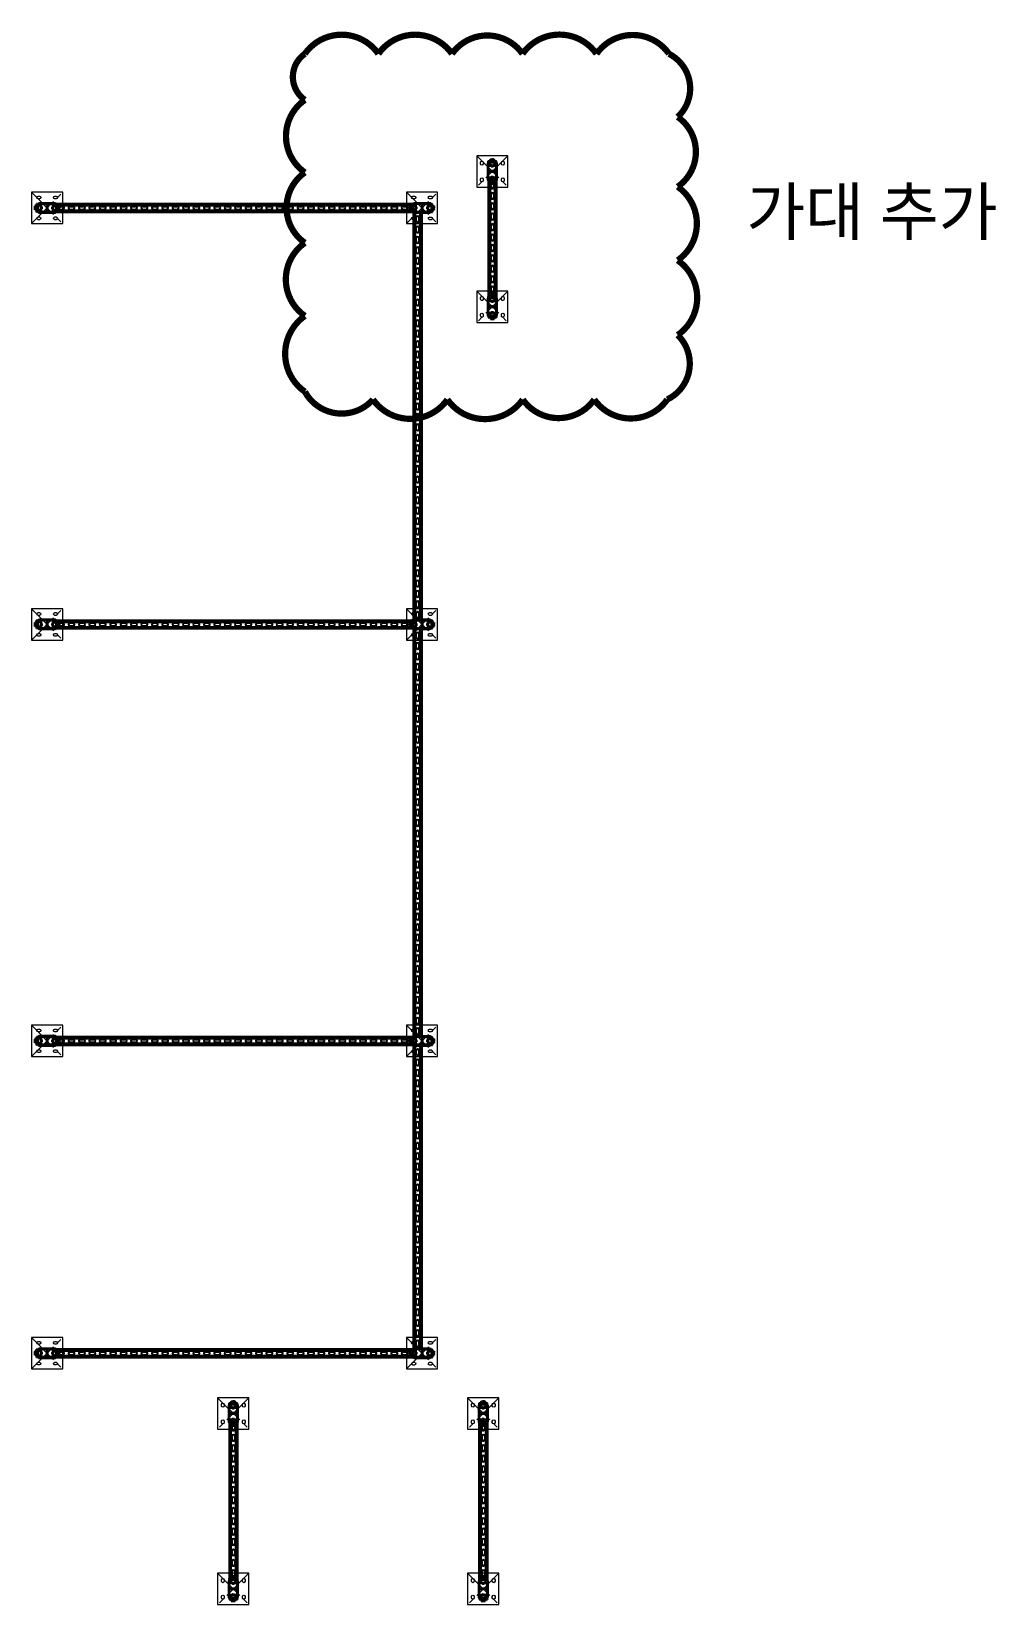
# Model space of a CAD drawing. Header units: millimetres. Extents: x 61566 to 504600, y -69328 to 118800.
# Drawn here: x 424758 to 429386, y 58193 to 65747 of the extents above; entities that cross this region are included whole.
import ezdxf
from ezdxf.enums import TextEntityAlignment as Align

# ---------------------------------------------------------------- set-up
doc = ezdxf.new("R2010")
doc.units = ezdxf.units.MM
doc.header["$LTSCALE"] = 200
doc.linetypes.add('CENTER2', pattern=[1.125, 0.75, -0.125, 0.125, -0.125])
doc.linetypes.add('phl_thick', pattern=[0])
doc.layers.get('DEFPOINTS').update_dxf_attribs({"color": 137})
doc.layers.add('@@P3_P4 환상망 SUPPORT', color=4, linetype='Continuous')
doc.styles.add('SUNJIN', font='malgun.ttf')

# ---------------------------------------------------------------- blocks, each defined once
blk = doc.blocks.new('A$Cd080613a')
at = {"layer": '@@P3_P4 환상망 SUPPORT', "color": 2, "linetype": 'phl_thick'}
for p, q in [((-20, 4.434), (-18.540497, 4.434)), ((-20, 1.034), (-20, 4.434)), ((-20, 1.034), (-18.540497, 1.034)), ((-18.540497, 4.434), (-11.18034, 4.434)), ((-18.540497, 1.034), (-18.540497, 4.434)), ((-18.540497, 1.034), (-11.18034, 1.034)), ((-13.5, 0), (-13.5, 1.034)), ((-13.5, 0), (-8, 0)), ((-11.18034, 4.434), (-10.999621, 4.526016)), ((-11.18034, 1.034), (-11.18034, 4.434)), ((-11.18034, 1.034), (-8.008727, 1.034)), ((-10.999621, 4.526016), (-10.817799, 4.607405)), ((-10.817799, 4.607405), (-10.635521, 4.678167)), ((-10.635521, 4.678167), (-10.453605, 4.738253)), ((-10.5, -10.466), (-10.5, 0)), ((-10.453605, 4.738253), (-10.273729, 4.787376)), ((-10.309559, 6.434007), (10.309559, 6.434007)), ((-10.273729, 4.787376), (-10.096742, 4.825514)), ((-10.096742, 4.825514), (-9.923378, 4.852767)), ((-9.923378, 4.852767), (-9.754732, 4.869109)), ((-9.754732, 4.869109), (-9.592018, 4.874416)), ((-9.43597, 4.869011), (-9.592018, 4.874416)), ((-9.45, 12.285517), (-8.5, 12.834)), ((-9.45, 12.285517), (-9.425949, 12.285517)), ((-9.45, 6.434), (-9.45, 12.285517)), ((-9.286802, 4.852541), (-9.43597, 4.869011)), ((-9.425949, 12.285517), (-9.225178, 12.382765)), ((-9.425949, 6.434), (-9.425949, 12.285517)), ((-9.14507, 4.825103), (-9.286802, 4.852541)), ((-9.225178, 12.382765), (-9.028632, 12.46982)), ((-9.011345, 4.786714), (-9.14507, 4.825103)), ((-9.028632, 12.46982), (-8.835734, 12.547031)), ((-8.886751, 4.737605), (-9.011345, 4.786714)), ((-8.771402, 4.677806), (-8.886751, 4.737605)), ((-8.835734, 12.547031), (-8.645934, 12.614685)), ((-8.66519, 4.60729), (-8.771402, 4.677806)), ((-8.568009, 4.52603), (-8.66519, 4.60729)), ((-8.645934, 12.614685), (-8.458704, 12.673015)), ((-8.479752, 4.434), (-8.568009, 4.52603)), ((-8.5, 12.834), (8.5, 12.834)), ((-8.383024, 4.342905), (-8.479752, 4.434)), ((-8.479752, 4.434), (8.479752, 4.434)), ((-8.458704, 12.673015), (-8.273532, 12.722205)), ((-8.298335, 4.244727), (-8.383024, 4.342905)), ((-8.225616, 4.140826), (-8.298335, 4.244727)), ((-8.273532, 12.722205), (-8.089918, 12.762387)), ((-8.164452, 4.032743), (-8.225616, 4.140826)), ((-8.114311, 3.921798), (-8.164452, 4.032743)), ((-8.073442, 3.805669), (-8.114311, 3.921798)), ((-8.089918, 12.762387), (-7.907369, 12.793645)), ((-8.041426, 3.683749), (-8.073442, 3.805669)), ((-8.018427, 3.556566), (-8.041426, 3.683749)), ((-8.004602, 3.42465), (-8.018427, 3.556566)), ((-8.006255, 0.977988), (-8.008727, 1.034)), ((-8.004136, 0.924002), (-8.006255, 0.977988)), ((-8.000031, 3.288557), (-8.004602, 3.42465)), ((-8.002394, 0.872075), (-8.004136, 0.924002)), ((-8.001102, 0.822352), (-8.002394, 0.872075)), ((-8.000288, 0.774408), (-8.001102, 0.822352)), ((-8, 0.727727), (-8.000288, 0.774408)), ((-8, -0.157176), (-8, 3.288561)), ((-7.997347, 2.169936), (-8, 2.238707)), ((-7.989459, 2.102767), (-7.997347, 2.169936)), ((-7.976272, 2.037446), (-7.989459, 2.102767)), ((-7.957771, 1.974207), (-7.976272, 2.037446)), ((-7.934047, 1.913249), (-7.957771, 1.974207)), ((-7.905217, 1.854768), (-7.934047, 1.913249)), ((-7.907369, 12.793645), (-7.725397, 12.816016)), ((-7.871396, 1.798956), (-7.905217, 1.854768)), ((-7.832213, 1.745381), (-7.871396, 1.798956)), ((-7.78686, 1.693336), (-7.832213, 1.745381)), ((-7.735268, 1.643293), (-7.78686, 1.693336)), ((-7.677382, 1.595741), (-7.735268, 1.643293)), ((-7.725397, 12.816016), (-7.543511, 12.829488)), ((-7.613221, 1.551128), (-7.677382, 1.595741)), ((-7.54299, 1.509804), (-7.613221, 1.551128)), ((-7.543511, 12.829488), (-7.361216, 12.834)), ((-7.466933, 1.472099), (-7.54299, 1.509804)), ((-7.385253, 1.438355), (-7.466933, 1.472099)), ((-7.298238, 1.408783), (-7.385253, 1.438355)), ((-7.17892, 12.829488), (-7.361216, 12.834)), ((-7.206336, 1.383563), (-7.298238, 1.408783)), ((-7.110023, 1.362871), (-7.206336, 1.383563)), ((-6.997035, 12.816016), (-7.17892, 12.829488)), ((-7.009788, 1.34687), (-7.110023, 1.362871)), ((-6.90625, 1.335597), (-7.009788, 1.34687)), ((-6.815063, 12.793645), (-6.997035, 12.816016)), ((-6.800099, 1.329011), (-6.90625, 1.335597)), ((-6.632514, 12.762387), (-6.815063, 12.793645)), ((-6.691977, 1.327135), (-6.800099, 1.329011)), ((-6.691977, 1.327135), (-6.581325, 1.329907)), ((-6.4489, 12.722205), (-6.632514, 12.762387)), ((-6.581325, 1.329907), (-6.467915, 1.337363)), ((-6.467915, 1.337363), (-6.352408, 1.349526)), ((-6.263728, 12.673015), (-6.4489, 12.722205)), ((-6.352408, 1.349526), (-6.235472, 1.366419)), ((-6.076497, 12.614685), (-6.263728, 12.673015)), ((-6.235472, 1.366419), (-6.117777, 1.387979)), ((-6.117777, 1.387979), (-6, 1.414014)), ((-5.886698, 12.547031), (-6.076497, 12.614685)), ((-6, 1.414014), (-5.30323, 1.57262)), ((-6, -1.216), (-6, 1.414014)), ((-5.6938, 12.46982), (-5.886698, 12.547031)), ((-5.497254, 12.382765), (-5.6938, 12.46982)), ((-5.296482, 12.285517), (-5.497254, 12.382765)), ((-5.30323, 1.57262), (-4.617331, 1.711087)), ((-5.296482, 12.285517), (-4.129467, 12.285517)), ((-5.296482, 6.434), (-5.296482, 12.285517)), ((-4.617331, 1.711087), (-3.940787, 1.829986)), ((-4.129467, 12.285517), (-3.727924, 12.382765)), ((-4.129467, 6.434), (-4.129467, 12.285517)), ((-3.940787, 1.829986), (-3.272149, 1.929801)), ((-3.727924, 12.382765), (-3.334832, 12.46982)), ((-3.334832, 12.46982), (-2.949037, 12.547031)), ((-3.272149, 1.929801), (-2.610019, 2.010935)), ((-2.949037, 12.547031), (-2.569437, 12.614685)), ((-2.610019, 2.010935), (-1.953047, 2.07371)), ((-2.569437, 12.614685), (-2.194977, 12.673015)), ((-2.194977, 12.673015), (-1.824632, 12.722205)), ((-1.953047, 2.07371), (-1.299912, 2.118373)), ((-1.824632, 12.722205), (-1.457404, 12.762387)), ((-1.457404, 12.762387), (-1.092307, 12.793645)), ((-1.299912, 2.118373), (-0.649322, 2.145102)), ((-1.092307, 12.793645), (-0.728363, 12.816016)), ((-0.728363, 12.816016), (-0.364591, 12.829488)), ((-0.649322, 2.145102), (0, 2.154)), ((-0.364591, 12.829488), (0, 12.834)), ((0.364591, 12.829488), (0, 12.834)), ((0.649322, 2.145102), (0, 2.154)), ((0.728363, 12.816016), (0.364591, 12.829488)), ((1.299912, 2.118373), (0.649322, 2.145102)), ((1.092307, 12.793645), (0.728363, 12.816016)), ((1.457404, 12.762387), (1.092307, 12.793645)), ((1.953047, 2.07371), (1.299912, 2.118373)), ((1.824632, 12.722205), (1.457404, 12.762387)), ((2.194977, 12.673015), (1.824632, 12.722205)), ((2.610019, 2.010935), (1.953047, 2.07371)), ((2.569437, 12.614685), (2.194977, 12.673015)), ((2.949037, 12.547031), (2.569437, 12.614685)), ((3.272149, 1.929801), (2.610019, 2.010935)), ((3.334832, 12.46982), (2.949037, 12.547031)), ((3.940787, 1.829986), (3.272149, 1.929801)), ((3.727924, 12.382765), (3.334832, 12.46982)), ((4.129467, 12.285517), (3.727924, 12.382765)), ((4.617331, 1.711087), (3.940787, 1.829986)), ((4.129467, 12.285517), (5.296482, 12.285517)), ((4.129467, 6.434), (4.129467, 12.285517)), ((5.30323, 1.57262), (4.617331, 1.711087)), ((5.296482, 12.285517), (5.517089, 12.391922)), ((5.296482, 6.434), (5.296482, 12.285517)), ((6, 1.414014), (5.30323, 1.57262)), ((5.517089, 12.391922), (5.732653, 12.48604)), ((5.732653, 12.48604), (5.943938, 12.568319)), ((5.943938, 12.568319), (6.151669, 12.639125)), ((6.117777, 1.387979), (6, 1.414014)), ((6, -1.216), (6, 1.414014)), ((6.235472, 1.366419), (6.117777, 1.387979)), ((6.151669, 12.639125), (6.356539, 12.698744)), ((6.352408, 1.349526), (6.235472, 1.366419)), ((6.467915, 1.337363), (6.352408, 1.349526)), ((6.356539, 12.698744), (6.559224, 12.747389)), ((6.581325, 1.329907), (6.467915, 1.337363)), ((6.559224, 12.747389), (6.760381, 12.785202)), ((6.691977, 1.327135), (6.581325, 1.329907)), ((6.691977, 1.327135), (6.800099, 1.329011)), ((6.760381, 12.785202), (6.960663, 12.812253)), ((6.800099, 1.329011), (6.90625, 1.335597)), ((6.90625, 1.335597), (7.009788, 1.34687)), ((6.960663, 12.812253), (7.160721, 12.828542)), ((7.009788, 1.34687), (7.110023, 1.362871)), ((7.110023, 1.362871), (7.206336, 1.383563)), ((7.160721, 12.828542), (7.361216, 12.834)), ((7.206336, 1.383563), (7.298238, 1.408783)), ((7.298238, 1.408783), (7.385253, 1.438355)), ((7.583949, 12.827266), (7.361216, 12.834)), ((7.385253, 1.438355), (7.466933, 1.472099)), ((7.466933, 1.472099), (7.54299, 1.509804)), ((7.54299, 1.509804), (7.613221, 1.551128)), ((7.806234, 12.80717), (7.583949, 12.827266)), ((7.613221, 1.551128), (7.677382, 1.595741)), ((7.677382, 1.595741), (7.735268, 1.643293)), ((7.735268, 1.643293), (7.78686, 1.693336)), ((7.78686, 1.693336), (7.832213, 1.745381)), ((8.028974, 12.773795), (7.806234, 12.80717)), ((7.832213, 1.745381), (7.871395, 1.798957)), ((7.871395, 1.798957), (7.905217, 1.854768)), ((7.905217, 1.854768), (7.934047, 1.913249)), ((7.934047, 1.913249), (7.957771, 1.974207)), ((7.957771, 1.974207), (7.976272, 2.037446)), ((7.976272, 2.037446), (7.989459, 2.102767)), ((7.989459, 2.102767), (7.997347, 2.169936)), ((7.997347, 2.169936), (8, 2.238707)), ((8, 3.288561), (8.004602, 3.42465)), ((8, -0.157176), (8, 3.288561)), ((8, 0.727727), (8.000288, 0.774408)), ((8, 0), (13.5, 0)), ((8.000288, 0.774408), (8.001102, 0.822352)), ((8.001102, 0.822352), (8.002394, 0.872075)), ((8.002394, 0.872075), (8.004128, 0.923982)), ((8.004128, 0.923982), (8.006255, 0.977988)), ((8.004602, 3.42465), (8.018427, 3.556566)), ((8.006255, 0.977988), (8.008727, 1.034)), ((8.008727, 1.034), (20, 1.034)), ((8.018427, 3.556566), (8.041426, 3.683749)), ((8.253062, 12.727113), (8.028974, 12.773795)), ((8.041426, 3.683749), (8.073442, 3.805669)), ((8.073442, 3.805669), (8.114311, 3.921798)), ((8.114311, 3.921798), (8.164452, 4.032743)), ((8.164452, 4.032743), (8.225616, 4.140826)), ((8.225616, 4.140826), (8.298335, 4.244727)), ((8.479397, 12.666988), (8.253062, 12.727113)), ((8.298335, 4.244727), (8.383024, 4.342905)), ((8.383024, 4.342905), (8.4798, 4.433966)), ((8.70889, 12.593179), (8.479397, 12.666988)), ((8.479752, 4.434), (8.567993, 4.526015)), ((9.45, 12.285517), (8.5, 12.834)), ((8.567993, 4.526015), (8.665364, 4.607404)), ((8.665364, 4.607404), (8.772082, 4.678167)), ((8.942483, 12.505333), (8.70889, 12.593179)), ((8.772082, 4.678167), (8.888251, 4.738253)), ((8.888251, 4.738253), (9.013275, 4.787375)), ((9.181157, 12.402978), (8.942483, 12.505333)), ((9.013275, 4.787375), (9.146859, 4.825513)), ((9.146859, 4.825513), (9.288848, 4.852767)), ((9.425949, 12.285517), (9.181157, 12.402978)), ((9.288848, 4.852767), (9.438622, 4.869109)), ((9.425949, 12.285517), (9.45, 12.285517)), ((9.425949, 6.434), (9.425949, 12.285517)), ((9.438622, 4.869109), (9.595039, 4.874416)), ((9.45, 6.434), (9.45, 12.285517)), ((9.757758, 4.869011), (9.595039, 4.874416)), ((9.925931, 4.852541), (9.757758, 4.869011)), ((10.099052, 4.825103), (9.925931, 4.852541)), ((10.276366, 4.786714), (10.099052, 4.825103)), ((10.45592, 4.737606), (10.276366, 4.786714)), ((10.63676, 4.677807), (10.45592, 4.737606)), ((10.5, -10.466), (10.5, 0)), ((10.81822, 4.607291), (10.63676, 4.677807)), ((10.999636, 4.526031), (10.81822, 4.607291)), ((11.18034, 4.434), (10.999636, 4.526031)), ((11.18034, 4.434), (18.540497, 4.434)), ((11.18034, 1.034), (11.18034, 4.434)), ((13.5, 0), (13.5, 1.034)), ((18.540497, 4.434), (20, 4.434)), ((18.540497, 1.034), (18.540497, 4.434)), ((20, 1.034), (20, 4.434)), ((-17.5, -10.466), (-6.800735, -10.466)), ((-17.5, -18.466001), (-17.5, -10.466)), ((-17.5, -18.466001), (17.5, -18.466001)), ((-6.800735, -16.249999), (-6.800735, -10.466)), ((-6.800735, -16.249999), (6.800735, -16.249999)), ((-6, -1.216), (6, -1.216)), ((-5, -20.63), (-5, -18.466001)), ((-4.064, -21.565999), (-5, -20.63)), ((-5, -20.63), (5, -20.63)), ((-4.064, -21.565999), (4.064, -21.565999)), ((4.064, -21.565999), (5, -20.63)), ((5, -20.63), (5, -18.466001)), ((6.800735, -10.466), (17.5, -10.466)), ((6.800735, -16.249999), (6.800735, -10.466)), ((14.5, -18.466001), (14.5, -10.466)), ((17.5, -18.466001), (17.5, -10.466))]:
    blk.add_line(p, q, dxfattribs=at)
for centre, start, end in [((-10.309559, -0.066037), 90.0000006357, 136.1868593859), ((10.309559, -0.066037), 43.8131406141, 89.9999993643)]:
    blk.add_arc(centre, 6.500044, start, end, dxfattribs=at)
for centre, start_param, end_param in [((-6, -0.157176), 3.1415926536, 4.7123889763), ((6, -0.157176), 4.7123889844, 6.2831853072)]:
    blk.add_ellipse(centre, major_axis=(2, 0), ratio=0.529412, start_param=start_param, end_param=end_param, dxfattribs=at)
blk = doc.blocks.new('A$Cbd301f87')
at = {"layer": '@@P3_P4 환상망 SUPPORT', "color": 5, "linetype": 'Continuous', "lineweight": 0, "extrusion": (2.22045e-16, 1, -2.22045e-16)}
for p, q in [((-75, 129), (75, 129)), ((-75, -21), (-75, 129)), ((-56.5, 97.5), (-56.5, 90.5)), ((-43.5, 90.5), (-43.5, 97.5)), ((-25, 55), (-25, 92)), ((-21, 92), (-21, 55)), ((-17, 100), (17, 100)), ((17, 96), (-17, 96)), ((21, 55), (21, 92)), ((25, 92), (25, 55)), ((43.5, 97.5), (43.5, 90.5)), ((56.5, 90.5), (56.5, 97.5)), ((75, 129), (75, -21)), ((-56.5, 17.5), (-56.5, 10.5)), ((-43.5, 10.5), (-43.5, 17.5)), ((-21, 55), (-25, 55)), ((-25, 16), (-25, 53)), ((-25, 53), (-21, 53)), ((-21, 53), (-21, 16)), ((-17, 12), (17, 12)), ((17, 8), (-17, 8)), ((25, 55), (21, 55)), ((21, 16), (21, 53)), ((21, 53), (25, 53)), ((25, 53), (25, 16)), ((43.5, 17.5), (43.5, 10.5)), ((56.5, 10.5), (56.5, 17.5)), ((75, -21), (-75, -21))]:
    blk.add_line(p, q, dxfattribs=at)
at = {"layer": '@@P3_P4 환상망 SUPPORT', "color": 10, "linetype": 'CENTER2', "lineweight": 0, "extrusion": (2.22045e-16, 1, -2.22045e-16)}
for p, q in [((-75, 129), (75, -21)), ((75, 129), (-75, -21))]:
    blk.add_line(p, q, dxfattribs=at)
at = {"layer": '@@P3_P4 환상망 SUPPORT', "color": 5, "linetype": 'Continuous', "lineweight": 0}
blk.add_circle((15, 90), 4, dxfattribs=at)
at = {"layer": '@@P3_P4 환상망 SUPPORT', "color": 5, "linetype": 'Continuous', "lineweight": 0, "extrusion": (-4.93038e-32, -2.22045e-16, -1)}
blk.add_circle((15, 18), 4, dxfattribs=at)
at = {"layer": '@@P3_P4 환상망 SUPPORT', "color": 5, "linetype": 'Continuous', "lineweight": 0}
for centre, radius, start, end in [((-50, 97.5), 6.5, 0, 180), ((-50, 90.5), 6.5, 180, 0), ((-17, 92), 4, 90, 180), ((17, 92), 4, 0, 90), ((50, 97.5), 6.5, 0, 180), ((50, 90.5), 6.5, 180, 0), ((-50, 17.5), 6.5, 0, 180), ((-50, 10.5), 6.5, 180, 0), ((-17, 16), 4, 180, 270), ((17, 16), 4, 270, 0), ((50, 17.5), 6.5, 0, 180), ((50, 10.5), 6.5, 180, 0)]:
    blk.add_arc(centre, radius, start, end, dxfattribs=at)
at = {"layer": '@@P3_P4 환상망 SUPPORT', "color": 5, "linetype": 'Continuous', "lineweight": 0, "extrusion": (-4.93038e-32, -2.22045e-16, -1)}
for centre, start, end in [((17, 92), 0, 90), ((-17, 92), 90, 180), ((17, 16), 270, 0), ((-17, 16), 180, 270)]:
    blk.add_arc(centre, 8, start, end, dxfattribs=at)
at = {"layer": '@@P3_P4 환상망 SUPPORT', "color": 2, "linetype": 'Continuous', "xscale": -1}
blk.add_blockref('A$Cd080613a', (0, 100), dxfattribs=at)
at = {"layer": '@@P3_P4 환상망 SUPPORT', "color": 2, "linetype": 'Continuous', "rotation": 180}
blk.add_blockref('A$Cd080613a', (0, 8), dxfattribs=at)
blk = doc.blocks.new('A$C5ad7675c')
at = {"layer": '@@P3_P4 환상망 SUPPORT', "linetype": 'phl_thick'}
for p, q in [((-20.5, 31.329156), (-20.5, 36.1)), ((-20.5, 4.099998), (-20.5, 29.670844)), ((-18, 4.099998), (-18, 36.1)), ((-16.4, 2.5), (16.4, 2.5)), ((-15.6, 41), (-15.1, 41)), ((-15.6, 38.5), (-15.1, 38.5)), ((-13.5, 33.5), (-13.5, 36.9)), ((-13.5, 33.5), (-11, 33.5)), ((-11, 33.5), (-11, 36.9)), ((11, 33.5), (11, 36.9)), ((11, 33.5), (13.5, 33.5)), ((13.5, 33.5), (13.5, 36.9)), ((15.1, 41), (15.6, 41)), ((15.1, 38.5), (15.6, 38.5)), ((18, 4.099998), (18, 36.1)), ((20.5, 31.329156), (20.5, 36.1)), ((20.5, 4.099998), (20.5, 29.670844)), ((-20.5, -29.670845), (-20.5, -4.099998)), ((-20.5, -36.099998), (-20.5, -31.329155)), ((-18, -36.099998), (-18, -4.099998)), ((-16.4, -2.5), (16.4, -2.5)), ((-15.6, -38.5), (-15.1, -38.5)), ((-15.6, -41), (-15.1, -41)), ((-13.5, -33.5), (-11, -33.5)), ((-13.5, -36.900002), (-13.5, -33.5)), ((-11, -36.900002), (-11, -33.5)), ((11, -33.5), (13.5, -33.5)), ((11, -36.900002), (11, -33.5)), ((13.5, -36.900002), (13.5, -33.5)), ((15.1, -38.5), (15.6, -38.5)), ((15.1, -41), (15.6, -41)), ((18, -36.099998), (18, -4.099998)), ((20.5, -29.670845), (20.5, -4.099998)), ((20.5, -36.099998), (20.5, -31.329155))]:
    blk.add_line(p, q, dxfattribs=at)
for centre, radius, start, end in [((-19.25, 31.329156), 1.250001, 180, 213.5573073642), ((-15.6, 36.1), 4.9, 89.9999999125, 180), ((-19.25, 29.670844), 1.25, 146.4426896568, 180), ((-16.4, 4.1), 4.1, 180, 270.0000051939), ((-16.4, -4.1), 4.1, 89.9999948061, 180), ((-20.5, 30.5), 0.25, 326.4426865497, 33.5573134503), ((-15.6, 36.1), 2.4, 90.0000095032, 180), ((-16.4, 4.1), 1.6, 180, 270.0000136712), ((-15.1, 36.9), 4.1, 0, 89.9999998633), ((-15.1, 36.9), 1.6, 0, 90.0000136712), ((15.1, 36.9), 4.1, 90.0000001372, 180), ((15.1, 36.9), 1.6, 89.9999863288, 180), ((15.6, 36.1), 4.9, 0, 90.0000000871), ((15.6, 36.1), 2.4, 0, 89.9999904968), ((16.4, 4.1), 1.6, 269.9999863288, 0), ((16.4, 4.1), 4.1, 269.9999948061, 0), ((16.4, -4.1), 4.1, 0, 90.0000051939), ((20.5, 30.5), 0.25, 146.4426865497, 213.5573134503), ((19.25, 31.329156), 1.25, 326.4426896568, 0), ((19.25, 29.670844), 1.250001, 0, 33.5573073642), ((-19.25, -29.670844), 1.250001, 180.0000580064, 213.5573802197), ((-19.25, -31.329156), 1.25, 146.4426168014, 180), ((-15.6, -36.1), 4.9, 180, 269.9999956273), ((-20.5, -30.5), 0.25, 326.443050827, 33.556949173), ((-16.4, -4.1), 1.6, 89.9999863288, 180), ((-15.6, -36.1), 2.4, 180, 269.9999904968), ((-15.1, -36.9), 1.6, 269.9999863288, 0), ((-15.1, -36.9), 4.1, 269.9999948061, 0), ((15.1, -36.9), 4.1, 180, 270.0000051939), ((15.1, -36.9), 1.6, 180, 270.0000136712), ((15.6, -36.1), 2.4, 270.0000095032, 0), ((15.6, -36.1), 4.9, 270.0000043727, 0), ((16.4, -4.1), 1.6, 0, 90.0000136712), ((20.5, -30.5), 0.25, 146.443050827, 213.556949173), ((19.25, -29.670844), 1.25, 326.4426168014, 0), ((19.25, -31.329156), 1.250001, 0.0000580064, 33.5573802197)]:
    blk.add_arc(centre, radius, start, end, dxfattribs=at)
blk = doc.blocks.new('*U3933')
at = {"layer": '@@P3_P4 환상망 SUPPORT', "linetype": 'phl_thick'}
for p, q in [((-20.5, 0), (-20.5, 758.5)), ((-15.6, 0), (-15.6, 758.5)), ((-15.1, 0), (-15.1, 758.5)), ((-11, 0), (-11, 758.5)), ((11, 0), (11, 758.5)), ((15.1, 0), (15.1, 758.5)), ((15.6, 0), (15.6, 758.5)), ((20.5, 0), (20.5, 758.5)), ((-7, 717), (-7, 733)), ((-7, 667), (-7, 683)), ((7, 717), (7, 733)), ((7, 667), (7, 683)), ((-7, 617), (-7, 633)), ((7, 617), (7, 633)), ((-7, 567), (-7, 583)), ((-7, 517), (-7, 533)), ((7, 567), (7, 583)), ((7, 517), (7, 533)), ((-7, 467), (-7, 483)), ((7, 467), (7, 483)), ((-7, 417), (-7, 433)), ((-7, 367), (-7, 383)), ((7, 417), (7, 433)), ((7, 367), (7, 383)), ((-7, 317), (-7, 333)), ((7, 317), (7, 333)), ((-7, 267), (-7, 283)), ((-7, 217), (-7, 233)), ((7, 267), (7, 283)), ((7, 217), (7, 233)), ((-7, 167), (-7, 183)), ((7, 167), (7, 183)), ((-7, 117), (-7, 133)), ((-7, 67), (-7, 83)), ((7, 117), (7, 133)), ((7, 67), (7, 83)), ((-7, 17), (-7, 33)), ((7, 17), (7, 33))]:
    blk.add_line(p, q, dxfattribs=at)
at = {"layer": '@@P3_P4 환상망 SUPPORT', "linetype": 'Continuous'}
for p, q in [((-20.5, 758.5), (20.5, 758.5)), ((-20.5, 0), (20.5, 0))]:
    blk.add_line(p, q, dxfattribs=at)
at = {"layer": '@@P3_P4 환상망 SUPPORT', "linetype": 'phl_thick'}
for centre, start, end in [((0, 733), 0.00031, 180.00031), ((0, 717), 180.00031, 0.00031), ((0, 683), 0.00031, 180.00031), ((0, 667), 180.00031, 0.00031), ((0, 633), 0.00031, 180.00031), ((0, 617), 180.00031, 0.00031), ((0, 583), 0.00031, 180.00031), ((0, 567), 180.00031, 0.00031), ((0, 533), 0.00031, 180.00031), ((0, 517), 180.00031, 0.00031), ((0, 483), 0.00031, 180.00031), ((0, 467), 180.00031, 0.00031), ((0, 433), 0.00031, 180.00031), ((0, 417), 180.00031, 0.00031), ((0, 383), 0.00031, 180.00031), ((0, 367), 180.00031, 0.00031), ((0, 333), 0.00031, 180.00031), ((0, 317), 180.00031, 0.00031), ((0, 283), 0.00031, 180.00031), ((0, 267), 180.00031, 0.00031), ((0, 233), 0.00031, 180.00031), ((0, 217), 180.00031, 0.00031), ((0, 183), 0.00031, 180.00031), ((0, 167), 180.00031, 0.00031), ((0, 133), 0.00031, 180.00031), ((0, 117), 180.00031, 0.00031), ((0, 83), 0.00031, 180.00031), ((0, 67), 180.00031, 0.00031), ((0, 33), 0.00031, 180.00031), ((0, 17), 180.00031, 0.00031)]:
    blk.add_arc(centre, 7, start, end, dxfattribs=at)
blk = doc.blocks.new('*U3934')
at = {"layer": '@@P3_P4 환상망 SUPPORT', "linetype": 'phl_thick'}
for p, q in [((-20.5, 0), (-20.5, 1716)), ((-15.6, 0), (-15.6, 1716)), ((-15.1, 0), (-15.1, 1716)), ((-11, 0), (-11, 1716)), ((-7, 1667), (-7, 1683)), ((7, 1667), (7, 1683)), ((11, 0), (11, 1716)), ((15.1, 0), (15.1, 1716)), ((15.6, 0), (15.6, 1716)), ((20.5, 0), (20.5, 1716)), ((-7, 1617), (-7, 1633)), ((7, 1617), (7, 1633)), ((-7, 1567), (-7, 1583)), ((-7, 1517), (-7, 1533)), ((7, 1567), (7, 1583)), ((7, 1517), (7, 1533)), ((-7, 1467), (-7, 1483)), ((7, 1467), (7, 1483)), ((-7, 1417), (-7, 1433)), ((-7, 1367), (-7, 1383)), ((7, 1417), (7, 1433)), ((7, 1367), (7, 1383)), ((-7, 1317), (-7, 1333)), ((7, 1317), (7, 1333)), ((-7, 1267), (-7, 1283)), ((-7, 1217), (-7, 1233)), ((7, 1267), (7, 1283)), ((7, 1217), (7, 1233)), ((-7, 1167), (-7, 1183)), ((7, 1167), (7, 1183)), ((-7, 1117), (-7, 1133)), ((-7, 1067), (-7, 1083)), ((7, 1117), (7, 1133)), ((7, 1067), (7, 1083)), ((-7, 1017), (-7, 1033)), ((-7, 967), (-7, 983)), ((7, 1017), (7, 1033)), ((7, 967), (7, 983)), ((-7, 917), (-7, 933)), ((7, 917), (7, 933)), ((-7, 867), (-7, 883)), ((-7, 817), (-7, 833)), ((7, 867), (7, 883)), ((7, 817), (7, 833)), ((-7, 767), (-7, 783)), ((7, 767), (7, 783)), ((-7, 717), (-7, 733)), ((-7, 667), (-7, 683)), ((7, 717), (7, 733)), ((7, 667), (7, 683)), ((-7, 617), (-7, 633)), ((7, 617), (7, 633)), ((-7, 567), (-7, 583)), ((-7, 517), (-7, 533)), ((7, 567), (7, 583)), ((7, 517), (7, 533)), ((-7, 467), (-7, 483)), ((7, 467), (7, 483)), ((-7, 417), (-7, 433)), ((-7, 367), (-7, 383)), ((7, 417), (7, 433)), ((7, 367), (7, 383)), ((-7, 317), (-7, 333)), ((7, 317), (7, 333)), ((-7, 267), (-7, 283)), ((-7, 217), (-7, 233)), ((7, 267), (7, 283)), ((7, 217), (7, 233)), ((-7, 167), (-7, 183)), ((7, 167), (7, 183)), ((-7, 117), (-7, 133)), ((-7, 67), (-7, 83)), ((7, 117), (7, 133)), ((7, 67), (7, 83)), ((-7, 17), (-7, 33)), ((7, 17), (7, 33))]:
    blk.add_line(p, q, dxfattribs=at)
at = {"layer": '@@P3_P4 환상망 SUPPORT', "linetype": 'Continuous'}
for p, q in [((-20.5, 1716), (20.5, 1716)), ((-20.5, 0), (20.5, 0))]:
    blk.add_line(p, q, dxfattribs=at)
at = {"layer": '@@P3_P4 환상망 SUPPORT', "linetype": 'phl_thick'}
for centre, start, end in [((0, 1683), 0.00031, 180.00031), ((0, 1667), 180.00031, 0.00031), ((0, 1633), 0.00031, 180.00031), ((0, 1617), 180.00031, 0.00031), ((0, 1583), 0.00031, 180.00031), ((0, 1567), 180.00031, 0.00031), ((0, 1533), 0.00031, 180.00031), ((0, 1517), 180.00031, 0.00031), ((0, 1483), 0.00031, 180.00031), ((0, 1467), 180.00031, 0.00031), ((0, 1433), 0.00031, 180.00031), ((0, 1417), 180.00031, 0.00031), ((0, 1383), 0.00031, 180.00031), ((0, 1367), 180.00031, 0.00031), ((0, 1333), 0.00031, 180.00031), ((0, 1317), 180.00031, 0.00031), ((0, 1283), 0.00031, 180.00031), ((0, 1267), 180.00031, 0.00031), ((0, 1233), 0.00031, 180.00031), ((0, 1217), 180.00031, 0.00031), ((0, 1183), 0.00031, 180.00031), ((0, 1167), 180.00031, 0.00031), ((0, 1133), 0.00031, 180.00031), ((0, 1117), 180.00031, 0.00031), ((0, 1083), 0.00031, 180.00031), ((0, 1067), 180.00031, 0.00031), ((0, 1033), 0.00031, 180.00031), ((0, 1017), 180.00031, 0.00031), ((0, 983), 0.00031, 180.00031), ((0, 967), 180.00031, 0.00031), ((0, 933), 0.00031, 180.00031), ((0, 917), 180.00031, 0.00031), ((0, 883), 0.00031, 180.00031), ((0, 867), 180.00031, 0.00031), ((0, 833), 0.00031, 180.00031), ((0, 817), 180.00031, 0.00031), ((0, 783), 0.00031, 180.00031), ((0, 767), 180.00031, 0.00031), ((0, 733), 0.00031, 180.00031), ((0, 717), 180.00031, 0.00031), ((0, 683), 0.00031, 180.00031), ((0, 667), 180.00031, 0.00031), ((0, 633), 0.00031, 180.00031), ((0, 617), 180.00031, 0.00031), ((0, 583), 0.00031, 180.00031), ((0, 567), 180.00031, 0.00031), ((0, 533), 0.00031, 180.00031), ((0, 517), 180.00031, 0.00031), ((0, 483), 0.00031, 180.00031), ((0, 467), 180.00031, 0.00031), ((0, 433), 0.00031, 180.00031), ((0, 417), 180.00031, 0.00031), ((0, 383), 0.00031, 180.00031), ((0, 367), 180.00031, 0.00031), ((0, 333), 0.00031, 180.00031), ((0, 317), 180.00031, 0.00031), ((0, 283), 0.00031, 180.00031), ((0, 267), 180.00031, 0.00031), ((0, 233), 0.00031, 180.00031), ((0, 217), 180.00031, 0.00031), ((0, 183), 0.00031, 180.00031), ((0, 167), 180.00031, 0.00031), ((0, 133), 0.00031, 180.00031), ((0, 117), 180.00031, 0.00031), ((0, 83), 0.00031, 180.00031), ((0, 67), 180.00031, 0.00031), ((0, 33), 0.00031, 180.00031), ((0, 17), 180.00031, 0.00031)]:
    blk.add_arc(centre, 7, start, end, dxfattribs=at)
blk = doc.blocks.new('*U3951')
at = {"layer": '@@P3_P4 환상망 SUPPORT', "linetype": 'phl_thick'}
for p, q in [((-20.5, 0), (-20.5, 1957.688697)), ((-15.6, 0), (-15.6, 1957.688697)), ((-15.1, 0), (-15.1, 1957.688697)), ((-11, 0), (-11, 1957.688697)), ((-7, 1917), (-7, 1933)), ((7, 1917), (7, 1933)), ((11, 0), (11, 1957.688697)), ((15.1, 0), (15.1, 1957.688697)), ((15.6, 0), (15.6, 1957.688697)), ((20.5, 0), (20.5, 1957.688697)), ((-7, 1867), (-7, 1883)), ((-7, 1817), (-7, 1833)), ((7, 1867), (7, 1883)), ((7, 1817), (7, 1833)), ((-7, 1767), (-7, 1783)), ((7, 1767), (7, 1783)), ((-7, 1717), (-7, 1733)), ((-7, 1667), (-7, 1683)), ((7, 1717), (7, 1733)), ((7, 1667), (7, 1683)), ((-7, 1617), (-7, 1633)), ((7, 1617), (7, 1633)), ((-7, 1567), (-7, 1583)), ((-7, 1517), (-7, 1533)), ((7, 1567), (7, 1583)), ((7, 1517), (7, 1533)), ((-7, 1467), (-7, 1483)), ((7, 1467), (7, 1483)), ((-7, 1417), (-7, 1433)), ((-7, 1367), (-7, 1383)), ((7, 1417), (7, 1433)), ((7, 1367), (7, 1383)), ((-7, 1317), (-7, 1333)), ((7, 1317), (7, 1333)), ((-7, 1267), (-7, 1283)), ((-7, 1217), (-7, 1233)), ((7, 1267), (7, 1283)), ((7, 1217), (7, 1233)), ((-7, 1167), (-7, 1183)), ((7, 1167), (7, 1183)), ((-7, 1117), (-7, 1133)), ((-7, 1067), (-7, 1083)), ((7, 1117), (7, 1133)), ((7, 1067), (7, 1083)), ((-7, 1017), (-7, 1033)), ((-7, 967), (-7, 983)), ((7, 1017), (7, 1033)), ((7, 967), (7, 983)), ((-7, 917), (-7, 933)), ((7, 917), (7, 933)), ((-7, 867), (-7, 883)), ((-7, 817), (-7, 833)), ((7, 867), (7, 883)), ((7, 817), (7, 833)), ((-7, 767), (-7, 783)), ((7, 767), (7, 783)), ((-7, 717), (-7, 733)), ((-7, 667), (-7, 683)), ((7, 717), (7, 733)), ((7, 667), (7, 683)), ((-7, 617), (-7, 633)), ((7, 617), (7, 633)), ((-7, 567), (-7, 583)), ((-7, 517), (-7, 533)), ((7, 567), (7, 583)), ((7, 517), (7, 533)), ((-7, 467), (-7, 483)), ((7, 467), (7, 483)), ((-7, 417), (-7, 433)), ((-7, 367), (-7, 383)), ((7, 417), (7, 433)), ((7, 367), (7, 383)), ((-7, 317), (-7, 333)), ((7, 317), (7, 333)), ((-7, 267), (-7, 283)), ((-7, 217), (-7, 233)), ((7, 267), (7, 283)), ((7, 217), (7, 233)), ((-7, 167), (-7, 183)), ((7, 167), (7, 183)), ((-7, 117), (-7, 133)), ((-7, 67), (-7, 83)), ((7, 117), (7, 133)), ((7, 67), (7, 83)), ((-7, 17), (-7, 33)), ((7, 17), (7, 33))]:
    blk.add_line(p, q, dxfattribs=at)
at = {"layer": '@@P3_P4 환상망 SUPPORT', "linetype": 'Continuous'}
for p, q in [((-20.5, 1957.688697), (20.5, 1957.688697)), ((-20.5, 0), (20.5, 0))]:
    blk.add_line(p, q, dxfattribs=at)
at = {"layer": '@@P3_P4 환상망 SUPPORT', "linetype": 'phl_thick'}
for centre, start, end in [((0, 1933.000037), 0.0003062585, 180.0003062585), ((0, 1916.999963), 180.0003062585, 0.0003062585), ((0, 1883.000037), 0.0003062585, 180.0003062585), ((0, 1866.999963), 180.0003062585, 0.0003062585), ((0, 1833.000037), 0.0003062585, 180.0003062585), ((0, 1816.999963), 180.0003062585, 0.0003062585), ((0, 1783.000037), 0.0003062585, 180.0003062585), ((0, 1766.999963), 180.0003062585, 0.0003062585), ((0, 1733.000037), 0.0003062585, 180.0003062585), ((0, 1716.999963), 180.0003062585, 0.0003062585), ((0, 1683.000037), 0.0003062585, 180.0003062585), ((0, 1666.999963), 180.0003062585, 0.0003062585), ((0, 1633.000037), 0.0003062585, 180.0003062585), ((0, 1616.999963), 180.0003062585, 0.0003062585), ((0, 1583.000037), 0.0003062585, 180.0003062585), ((0, 1566.999963), 180.0003062585, 0.0003062585), ((0, 1533.000037), 0.0003062585, 180.0003062585), ((0, 1516.999963), 180.0003062585, 0.0003062585), ((0, 1483.000037), 0.0003062585, 180.0003062585), ((0, 1466.999963), 180.0003062585, 0.0003062585), ((0, 1433.000037), 0.0003062585, 180.0003062585), ((0, 1416.999963), 180.0003062585, 0.0003062585), ((0, 1383.000037), 0.0003062585, 180.0003062585), ((0, 1366.999963), 180.0003062585, 0.0003062585), ((0, 1333.000037), 0.0003062585, 180.0003062585), ((0, 1316.999963), 180.0003062585, 0.0003062585), ((0, 1283.000037), 0.0003062585, 180.0003062585), ((0, 1266.999963), 180.0003062585, 0.0003062585), ((0, 1233.000037), 0.0003062585, 180.0003062585), ((0, 1216.999963), 180.0003062585, 0.0003062585), ((0, 1183.000037), 0.0003062585, 180.0003062585), ((0, 1166.999963), 180.0003062585, 0.0003062585), ((0, 1133.000037), 0.0003062585, 180.0003062585), ((0, 1116.999963), 180.0003062585, 0.0003062585), ((0, 1083.000037), 0.0003062585, 180.0003062585), ((0, 1066.999963), 180.0003062585, 0.0003062585), ((0, 1033.000037), 0.0003062585, 180.0003062585), ((0, 1016.999963), 180.0003062585, 0.0003062585), ((0, 983.000037), 0.0003062585, 180.0003062585), ((0, 966.999963), 180.0003062585, 0.0003062585), ((0, 933.000037), 0.0003062585, 180.0003062585), ((0, 916.999963), 180.0003062585, 0.0003062585), ((0, 883.000037), 0.0003062585, 180.0003062585), ((0, 866.999963), 180.0003062585, 0.0003062585), ((0, 833.000037), 0.0003062585, 180.0003062585), ((0, 816.999963), 180.0003062585, 0.0003062585), ((0, 783.000037), 0.0003062585, 180.0003062585), ((0, 766.999963), 180.0003062585, 0.0003062585), ((0, 733.000037), 0.0003062585, 180.0003062585), ((0, 716.999963), 180.0003062585, 0.0003062585), ((0, 683.000037), 0.0003062585, 180.0003062585), ((0, 666.999963), 180.0003062585, 0.0003062585), ((0, 633.000037), 0.0003062585, 180.0003062585), ((0, 616.999963), 180.0003062585, 0.0003062585), ((0, 583.000037), 0.0003062585, 180.0003062585), ((0, 566.999963), 180.0003062585, 0.0003062585), ((0, 533.000037), 0.0003062585, 180.0003062585), ((0, 516.999963), 180.0003062585, 0.0003062585), ((0, 483.000037), 0.0003062585, 180.0003062585), ((0, 466.999963), 180.0003062585, 0.0003062585), ((0, 433.000037), 0.0003062585, 180.0003062585), ((0, 416.999963), 180.0003062585, 0.0003062585), ((0, 383.000037), 0.0003062585, 180.0003062585), ((0, 366.999963), 180.0003062585, 0.0003062585), ((0, 333.000037), 0.0003062585, 180.0003062585), ((0, 316.999963), 180.0003062585, 0.0003062585), ((0, 283.000037), 0.0003062585, 180.0003062585), ((0, 266.999963), 180.0003062585, 0.0003062585), ((0, 233.000037), 0.0003062585, 180.0003062585), ((0, 216.999963), 180.0003062585, 0.0003062585), ((0, 183.000037), 0.0003062585, 180.0003062585), ((0, 166.999963), 180.0003062585, 0.0003062585), ((0, 133.000037), 0.0003062585, 180.0003062585), ((0, 116.999963), 180.0003062585, 0.0003062585), ((0, 83.000037), 0.0003062585, 180.0003062585), ((0, 66.999963), 180.0003062585, 0.0003062585), ((0, 33.000037), 0.0003062585, 180.0003062585), ((0, 16.999963), 180.0003062585, 0.0003062585)]:
    blk.add_arc(centre, 7, start, end, dxfattribs=at)
blk = doc.blocks.new('*U3952')
at = {"layer": '@@P3_P4 환상망 SUPPORT', "linetype": 'phl_thick'}
for p, q in [((-20.5, 0), (-20.5, 1457.7)), ((-15.6, 0), (-15.6, 1457.7)), ((-15.1, 0), (-15.1, 1457.7)), ((-11, 0), (-11, 1457.7)), ((11, 0), (11, 1457.7)), ((15.1, 0), (15.1, 1457.7)), ((15.6, 0), (15.6, 1457.7)), ((20.5, 0), (20.5, 1457.7)), ((-7, 1417), (-7, 1433)), ((-7, 1367), (-7, 1383)), ((7, 1417), (7, 1433)), ((7, 1367), (7, 1383)), ((-7, 1317), (-7, 1333)), ((7, 1317), (7, 1333)), ((-7, 1267), (-7, 1283)), ((-7, 1217), (-7, 1233)), ((7, 1267), (7, 1283)), ((7, 1217), (7, 1233)), ((-7, 1167), (-7, 1183)), ((7, 1167), (7, 1183)), ((-7, 1117), (-7, 1133)), ((-7, 1067), (-7, 1083)), ((7, 1117), (7, 1133)), ((7, 1067), (7, 1083)), ((-7, 1017), (-7, 1033)), ((-7, 967), (-7, 983)), ((7, 1017), (7, 1033)), ((7, 967), (7, 983)), ((-7, 917), (-7, 933)), ((7, 917), (7, 933)), ((-7, 867), (-7, 883)), ((-7, 817), (-7, 833)), ((7, 867), (7, 883)), ((7, 817), (7, 833)), ((-7, 767), (-7, 783)), ((7, 767), (7, 783)), ((-7, 717), (-7, 733)), ((-7, 667), (-7, 683)), ((7, 717), (7, 733)), ((7, 667), (7, 683)), ((-7, 617), (-7, 633)), ((7, 617), (7, 633)), ((-7, 567), (-7, 583)), ((-7, 517), (-7, 533)), ((7, 567), (7, 583)), ((7, 517), (7, 533)), ((-7, 467), (-7, 483)), ((7, 467), (7, 483)), ((-7, 417), (-7, 433)), ((-7, 367), (-7, 383)), ((7, 417), (7, 433)), ((7, 367), (7, 383)), ((-7, 317), (-7, 333)), ((7, 317), (7, 333)), ((-7, 267), (-7, 283)), ((-7, 217), (-7, 233)), ((7, 267), (7, 283)), ((7, 217), (7, 233)), ((-7, 167), (-7, 183)), ((7, 167), (7, 183)), ((-7, 117), (-7, 133)), ((-7, 67), (-7, 83)), ((7, 117), (7, 133)), ((7, 67), (7, 83)), ((-7, 17), (-7, 33)), ((7, 17), (7, 33))]:
    blk.add_line(p, q, dxfattribs=at)
at = {"layer": '@@P3_P4 환상망 SUPPORT', "linetype": 'Continuous'}
for p, q in [((-20.5, 1457.7), (20.5, 1457.7)), ((-20.5, 0), (20.5, 0))]:
    blk.add_line(p, q, dxfattribs=at)
at = {"layer": '@@P3_P4 환상망 SUPPORT', "linetype": 'phl_thick'}
for centre, start, end in [((0, 1433), 0.00031, 180.00031), ((0, 1417), 180.00031, 0.00031), ((0, 1383), 0.00031, 180.00031), ((0, 1367), 180.00031, 0.00031), ((0, 1333), 0.00031, 180.00031), ((0, 1317), 180.00031, 0.00031), ((0, 1283), 0.00031, 180.00031), ((0, 1267), 180.00031, 0.00031), ((0, 1233), 0.00031, 180.00031), ((0, 1217), 180.00031, 0.00031), ((0, 1183), 0.00031, 180.00031), ((0, 1167), 180.00031, 0.00031), ((0, 1133), 0.00031, 180.00031), ((0, 1117), 180.00031, 0.00031), ((0, 1083), 0.00031, 180.00031), ((0, 1067), 180.00031, 0.00031), ((0, 1033), 0.00031, 180.00031), ((0, 1017), 180.00031, 0.00031), ((0, 983), 0.00031, 180.00031), ((0, 967), 180.00031, 0.00031), ((0, 933), 0.00031, 180.00031), ((0, 917), 180.00031, 0.00031), ((0, 883), 0.00031, 180.00031), ((0, 867), 180.00031, 0.00031), ((0, 833), 0.00031, 180.00031), ((0, 817), 180.00031, 0.00031), ((0, 783), 0.00031, 180.00031), ((0, 767), 180.00031, 0.00031), ((0, 733), 0.00031, 180.00031), ((0, 717), 180.00031, 0.00031), ((0, 683), 0.00031, 180.00031), ((0, 667), 180.00031, 0.00031), ((0, 633), 0.00031, 180.00031), ((0, 617), 180.00031, 0.00031), ((0, 583), 0.00031, 180.00031), ((0, 567), 180.00031, 0.00031), ((0, 533), 0.00031, 180.00031), ((0, 517), 180.00031, 0.00031), ((0, 483), 0.00031, 180.00031), ((0, 467), 180.00031, 0.00031), ((0, 433), 0.00031, 180.00031), ((0, 417), 180.00031, 0.00031), ((0, 383), 0.00031, 180.00031), ((0, 367), 180.00031, 0.00031), ((0, 333), 0.00031, 180.00031), ((0, 317), 180.00031, 0.00031), ((0, 283), 0.00031, 180.00031), ((0, 267), 180.00031, 0.00031), ((0, 233), 0.00031, 180.00031), ((0, 217), 180.00031, 0.00031), ((0, 183), 0.00031, 180.00031), ((0, 167), 180.00031, 0.00031), ((0, 133), 0.00031, 180.00031), ((0, 117), 180.00031, 0.00031), ((0, 83), 0.00031, 180.00031), ((0, 67), 180.00031, 0.00031), ((0, 33), 0.00031, 180.00031), ((0, 17), 180.00031, 0.00031)]:
    blk.add_arc(centre, 7, start, end, dxfattribs=at)
blk = doc.blocks.new('*U3947')
at = {"layer": '@@P3_P4 환상망 SUPPORT', "linetype": 'phl_thick'}
for p, q in [((-20.5, 0), (-20.5, 566)), ((-15.6, 0), (-15.6, 566)), ((-15.1, 0), (-15.1, 566)), ((-11, 0), (-11, 566)), ((-7, 517), (-7, 533)), ((7, 517), (7, 533)), ((11, 0), (11, 566)), ((15.1, 0), (15.1, 566)), ((15.6, 0), (15.6, 566)), ((20.5, 0), (20.5, 566)), ((-7, 467), (-7, 483)), ((7, 467), (7, 483)), ((-7, 417), (-7, 433)), ((-7, 367), (-7, 383)), ((7, 417), (7, 433)), ((7, 367), (7, 383)), ((-7, 317), (-7, 333)), ((7, 317), (7, 333)), ((-7, 267), (-7, 283)), ((-7, 217), (-7, 233)), ((7, 267), (7, 283)), ((7, 217), (7, 233)), ((-7, 167), (-7, 183)), ((7, 167), (7, 183)), ((-7, 117), (-7, 133)), ((-7, 67), (-7, 83)), ((7, 117), (7, 133)), ((7, 67), (7, 83)), ((-7, 17), (-7, 33)), ((7, 17), (7, 33))]:
    blk.add_line(p, q, dxfattribs=at)
at = {"layer": '@@P3_P4 환상망 SUPPORT', "linetype": 'Continuous'}
for p, q in [((-20.5, 566), (20.5, 566)), ((-20.5, 0), (20.5, 0))]:
    blk.add_line(p, q, dxfattribs=at)
at = {"layer": '@@P3_P4 환상망 SUPPORT', "linetype": 'phl_thick'}
for centre, start, end in [((0, 533.000037), 0.0003062585, 180.0003062585), ((0, 516.999963), 180.0003062585, 0.0003062585), ((0, 483.000037), 0.0003062585, 180.0003062585), ((0, 466.999963), 180.0003062585, 0.0003062585), ((0, 433.000037), 0.0003062585, 180.0003062585), ((0, 416.999963), 180.0003062585, 0.0003062585), ((0, 383.000037), 0.0003062585, 180.0003062585), ((0, 366.999963), 180.0003062585, 0.0003062585), ((0, 333.000037), 0.0003062585, 180.0003062585), ((0, 316.999963), 180.0003062585, 0.0003062585), ((0, 283.000037), 0.0003062585, 180.0003062585), ((0, 266.999963), 180.0003062585, 0.0003062585), ((0, 233.000037), 0.0003062585, 180.0003062585), ((0, 216.999963), 180.0003062585, 0.0003062585), ((0, 183.000037), 0.0003062585, 180.0003062585), ((0, 166.999963), 180.0003062585, 0.0003062585), ((0, 133.000037), 0.0003062585, 180.0003062585), ((0, 116.999963), 180.0003062585, 0.0003062585), ((0, 83.000037), 0.0003062585, 180.0003062585), ((0, 66.999963), 180.0003062585, 0.0003062585), ((0, 33.000037), 0.0003062585, 180.0003062585), ((0, 16.999963), 180.0003062585, 0.0003062585)]:
    blk.add_arc(centre, 7, start, end, dxfattribs=at)

msp = doc.modelspace()

# ---------------------------------------------------------------- linework, layer by layer
at = {"layer": 'DEFPOINTS', "color": 6, "const_width": 30}
msp.add_lwpolyline([(426423.1, 65640, -0.5206), (426776.3, 65640, -0.5206), (427115.1, 65640, -0.5206), (427470.1, 65640, -0.5206), (427818.2, 65640, -0.5206), (427860, 65336.9, -0.5206), (427860, 65001.7, -0.5206), (427860, 64648.5, -0.5206), (427860, 64289.5, -0.5206), (427809.8, 63980, -0.5206), (427459.5, 63980, -0.5206), (427116.2, 63980, -0.5206), (426754.2, 63980, -0.5206), (426397, 63980, -0.5206), (426070, 64017.6, -0.5206), (426070, 64381.3, -0.5206), (426070, 64732.3, -0.5206), (426070, 65070.3, -0.5206), (426070, 65418.8, -0.5206), (426070, 65640, -0.5206)], format="xyb", close=True, dxfattribs=at)

# ---------------------------------------------------------------- block references
at = {"layer": '@@P3_P4 환상망 SUPPORT', "linetype": 'Continuous', "xscale": -1}
for name, p, rotation in [('A$Cbd301f87', (426970, 65021), 359.9999999999997), ('A$C5ad7675c', (426970, 65075), 359.9999999999997), ('A$Cbd301f87', (424886.6, 64900), 89.99999999999974), ('A$Cbd301f87', (426686.5, 64899.9), 89.99999999999967), ('A$C5ad7675c', (424832.6, 64900), 89.99999999999974), ('A$C5ad7675c', (426632.5, 64899.9), 89.99999999999967), ('A$Cbd301f87', (426970, 64371), 359.9999999999996), ('A$C5ad7675c', (426970, 64425), 359.9999999999996), ('A$Cbd301f87', (424886.6, 62900), 89.99999999999974), ('A$Cbd301f87', (426686.5, 62899.9), 89.99999999999967), ('A$C5ad7675c', (424832.6, 62900), 89.99999999999974), ('A$C5ad7675c', (426632.5, 62899.9), 89.99999999999967), ('A$Cbd301f87', (424886.6, 60900), 89.99999999999974), ('A$Cbd301f87', (426686.5, 60899.9), 89.99999999999967), ('A$C5ad7675c', (424832.6, 60900), 89.99999999999974), ('A$C5ad7675c', (426632.5, 60899.9), 89.99999999999967), ('A$Cbd301f87', (424886.6, 59400), 89.99999999999977), ('A$Cbd301f87', (426686.5, 59399.9), 89.9999999999997), ('A$C5ad7675c', (424832.6, 59400), 89.99999999999977), ('A$C5ad7675c', (426632.5, 59399.9), 89.9999999999997), ('A$Cbd301f87', (425726.4, 59056.6), 359.9999999999998), ('A$C5ad7675c', (425726.4, 59110.6), 359.9999999999998), ('A$Cbd301f87', (426926.5, 59056.6), 359.9999999999998), ('A$C5ad7675c', (426926.5, 59110.6), 359.9999999999998), ('A$Cbd301f87', (425726.4, 58214.1), 359.9999999999998), ('A$Cbd301f87', (426926.5, 58214.1), 359.9999999999998), ('A$C5ad7675c', (425726.4, 58268.1), 359.9999999999998), ('A$C5ad7675c', (426926.5, 58268.1), 359.9999999999998)]:
    msp.add_blockref(name, p, dxfattribs=dict(at, rotation=rotation))
at = {"layer": '@@P3_P4 환상망 SUPPORT', "linetype": 'Continuous'}
for name, p, rotation in [('*U3947', (426970, 65033), 180), ('*U3934', (424874.6, 64900), 270), ('*U3934', (424874.6, 62900), 270), ('*U3934', (424874.6, 60900), 270), ('*U3934', (424874.6, 59400), 270), ('*U3933', (425726.4, 59068.6), 180), ('*U3933', (426926.5, 59068.6), 180)]:
    msp.add_blockref(name, p, dxfattribs=dict(at, rotation=rotation))
for name, p in [('*U3951', (426612, 62921.2)), ('*U3951', (426612.1, 60921.3)), ('*U3952', (426612, 59421.2))]:
    msp.add_blockref(name, p, dxfattribs=at)

# ---------------------------------------------------------------- texts
at = {"layer": 'DEFPOINTS', "color": 6, "style": 'SUNJIN'}
msp.add_text('가대 추가', height=225, dxfattribs=at).set_placement((428189.6, 64882.3), align=Align.MIDDLE_LEFT)

doc.saveas('drawing.dxf')
